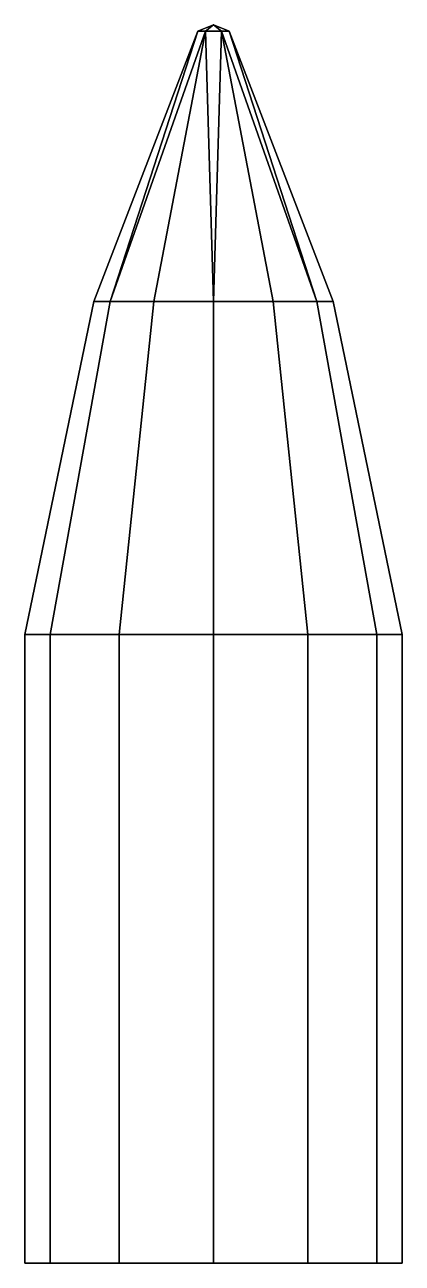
# Model space of a CAD drawing. Extents: x -0.3 to 0.3, y -1 to 0.97.
import ezdxf

# ---------------------------------------------------------------- set-up
doc = ezdxf.new("R2010")
doc.units = 0
doc.layers.add('SHELL', color=3, linetype='CONTINUOUS')

msp = doc.modelspace()

# ---------------------------------------------------------------- linework, layer by layer
at = {"layer": 'SHELL'}
for points in [[(-0.0125, 0.96, -0.0217), (-0.025, 0.96), (0, 0.97)], [(-0.025, 0.96), (-0.0125, 0.96, 0.0217), (0, 0.97)], [(0.0125, 0.96, -0.0217), (-0.0125, 0.96, -0.0217), (0, 0.97)], [(-0.0125, 0.96, 0.0217), (0.0125, 0.96, 0.0217), (0, 0.97)], [(0.025, 0.96), (0.0125, 0.96, -0.0217), (0, 0.97)], [(0.0125, 0.96, 0.0217), (0.025, 0.96), (0, 0.97)], [(-0.1645, 0.53, -0.095), (-0.19, 0.53), (-0.025, 0.96), (-0.0125, 0.96, -0.0217)], [(-0.19, 0.53), (-0.1645, 0.53, 0.095), (-0.025, 0.96)], [(-0.095, 0.53, -0.1645), (-0.1645, 0.53, -0.095), (-0.0125, 0.96, -0.0217)], [(-0.1645, 0.53, 0.095), (-0.095, 0.53, 0.1645), (-0.0125, 0.96, 0.0217), (-0.025, 0.96)], [(0, 0.53, -0.19), (-0.095, 0.53, -0.1645), (-0.0125, 0.96, -0.0217), (0.0125, 0.96, -0.0217)], [(-0.095, 0.53, 0.1645), (0, 0.53, 0.19), (-0.0125, 0.96, 0.0217)], [(0, 0.53, 0.19), (0.095, 0.53, 0.1645), (0.0125, 0.96, 0.0217), (-0.0125, 0.96, 0.0217)], [(0.095, 0.53, -0.1645), (0, 0.53, -0.19), (0.0125, 0.96, -0.0217)], [(0.1645, 0.53, -0.095), (0.095, 0.53, -0.1645), (0.0125, 0.96, -0.0217), (0.025, 0.96)], [(0.095, 0.53, 0.1645), (0.1645, 0.53, 0.095), (0.0125, 0.96, 0.0217)], [(0.1645, 0.53, 0.095), (0.19, 0.53), (0.025, 0.96), (0.0125, 0.96, 0.0217)], [(0.19, 0.53), (0.1645, 0.53, -0.095), (0.025, 0.96)], [(-0.2598, 0, -0.15), (-0.3, 0), (-0.19, 0.53), (-0.1645, 0.53, -0.095)], [(-0.3, 0), (-0.2598, 0, 0.15), (-0.1645, 0.53, 0.095), (-0.19, 0.53)], [(-0.15, 0, -0.2598), (-0.2598, 0, -0.15), (-0.1645, 0.53, -0.095), (-0.095, 0.53, -0.1645)], [(-0.2598, 0, 0.15), (-0.15, 0, 0.2598), (-0.095, 0.53, 0.1645), (-0.1645, 0.53, 0.095)], [(0, 0, -0.3), (-0.15, 0, -0.2598), (-0.095, 0.53, -0.1645), (0, 0.53, -0.19)], [(-0.15, 0, 0.2598), (0, 0, 0.3), (0, 0.53, 0.19), (-0.095, 0.53, 0.1645)], [(0.15, 0, -0.2598), (0, 0, -0.3), (0, 0.53, -0.19), (0.095, 0.53, -0.1645)], [(0, 0, 0.3), (0.15, 0, 0.2598), (0.095, 0.53, 0.1645), (0, 0.53, 0.19)], [(0.2598, 0, -0.15), (0.15, 0, -0.2598), (0.095, 0.53, -0.1645), (0.1645, 0.53, -0.095)], [(0.15, 0, 0.2598), (0.2598, 0, 0.15), (0.1645, 0.53, 0.095), (0.095, 0.53, 0.1645)], [(0.3, 0), (0.2598, 0, -0.15), (0.1645, 0.53, -0.095), (0.19, 0.53)], [(0.2598, 0, 0.15), (0.3, 0), (0.19, 0.53), (0.1645, 0.53, 0.095)], [(-0.2598, -1, -0.15), (-0.3, -1), (-0.3, 0), (-0.2598, 0, -0.15)], [(-0.3, -1), (-0.2598, -1, 0.15), (-0.2598, 0, 0.15), (-0.3, 0)], [(-0.15, -1, -0.2598), (-0.2598, -1, -0.15), (-0.2598, 0, -0.15), (-0.15, 0, -0.2598)], [(-0.2598, -1, 0.15), (-0.15, -1, 0.2598), (-0.15, 0, 0.2598), (-0.2598, 0, 0.15)], [(0, -1, -0.3), (-0.15, -1, -0.2598), (-0.15, 0, -0.2598), (0, 0, -0.3)], [(-0.15, -1, 0.2598), (0, -1, 0.3), (0, 0, 0.3), (-0.15, 0, 0.2598)], [(0.15, -1, -0.2598), (0, -1, -0.3), (0, 0, -0.3), (0.15, 0, -0.2598)], [(0, -1, 0.3), (0.15, -1, 0.2598), (0.15, 0, 0.2598), (0, 0, 0.3)], [(0.2598, -1, -0.15), (0.15, -1, -0.2598), (0.15, 0, -0.2598), (0.2598, 0, -0.15)], [(0.15, -1, 0.2598), (0.2598, -1, 0.15), (0.2598, 0, 0.15), (0.15, 0, 0.2598)], [(0.3, -1), (0.2598, -1, -0.15), (0.2598, 0, -0.15), (0.3, 0)], [(0.2598, -1, 0.15), (0.3, -1), (0.3, 0), (0.2598, 0, 0.15)], [(-0.3, -1), (0.2598, -1, 0.15), (0.15, -1, 0.2598), (-0.2598, -1, 0.15)], [(-0.2598, -1, -0.15), (0.3, -1), (0.2598, -1, 0.15), (-0.3, -1)], [(-0.2598, -1, 0.15), (0.15, -1, 0.2598), (0, -1, 0.3), (-0.15, -1, 0.2598)], [(-0.15, -1, -0.2598), (0.2598, -1, -0.15), (0.3, -1), (-0.2598, -1, -0.15)], [(0, -1, -0.3), (0.15, -1, -0.2598), (0.2598, -1, -0.15), (-0.15, -1, -0.2598)]]:
    msp.add_3dface(points, dxfattribs=at)

doc.saveas('drawing.dxf')
